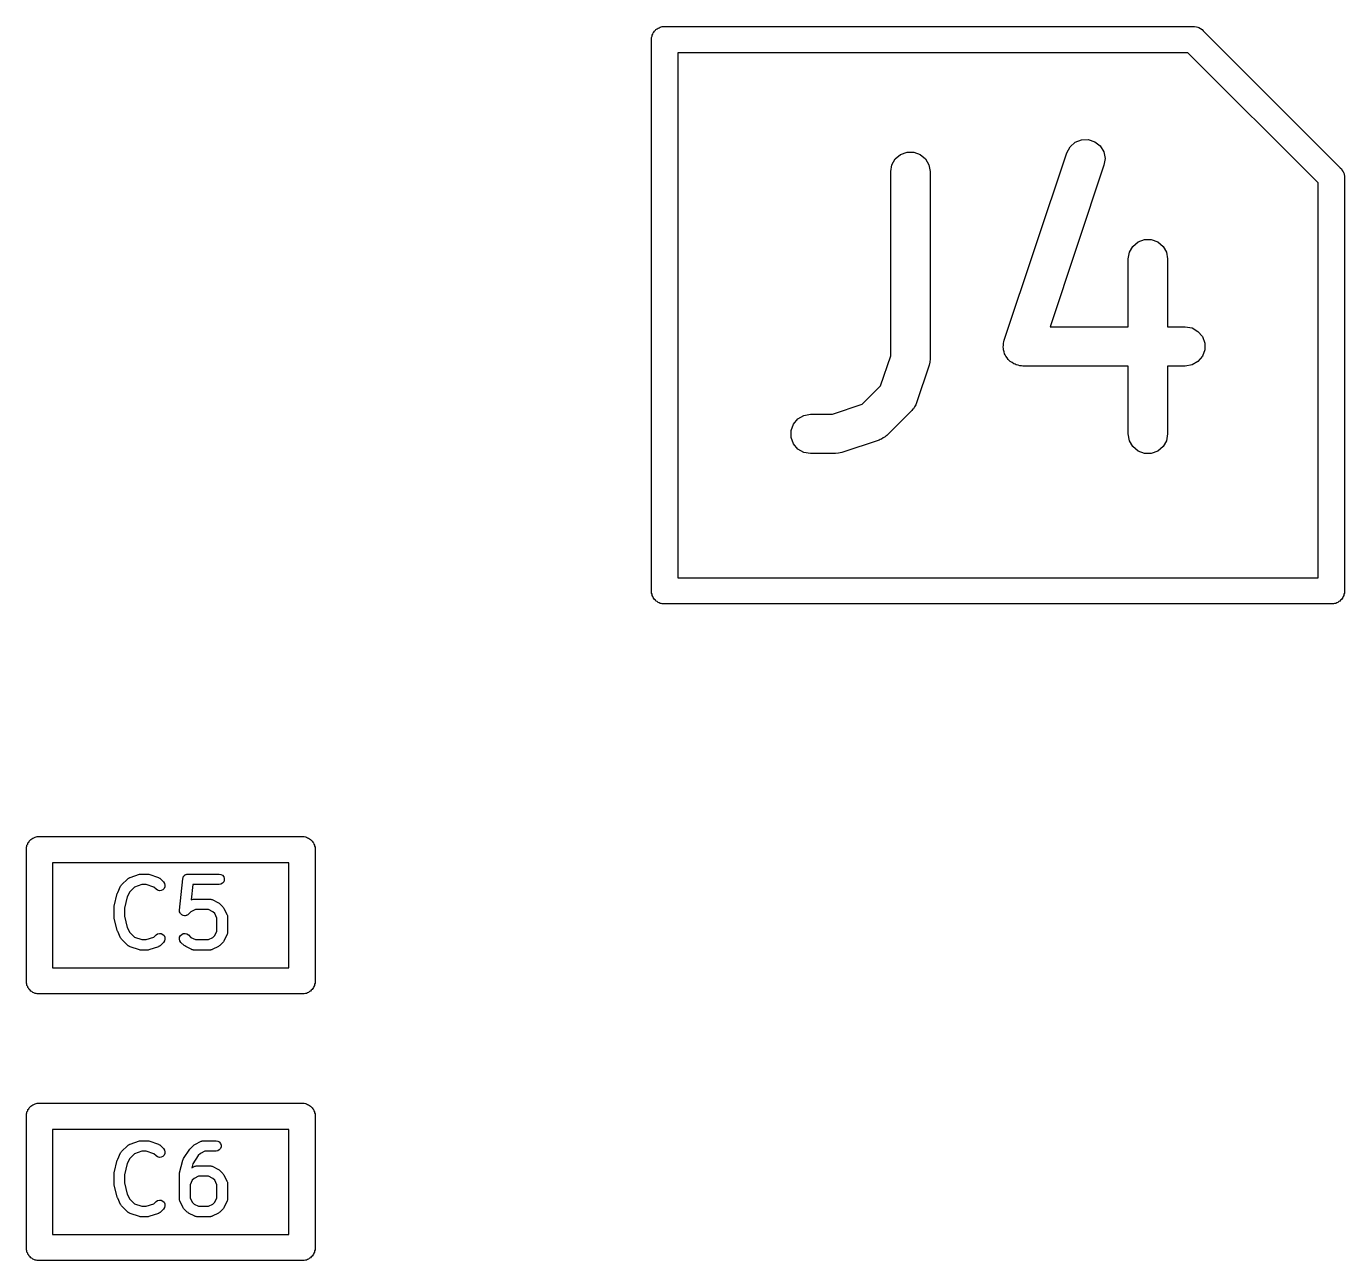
# Model space of a CAD drawing. Extents: x 10 to 287, y -200 to -10.
# Drawn here: x 118.6 to 123.62, y -66.59 to -61.89 of the extents above; entities that cross this region are included whole.
import ezdxf

# ---------------------------------------------------------------- set-up
doc = ezdxf.new("R2010")
doc.units = 0
doc.header["$MEASUREMENT"] = 0
doc.layers.add('BLACK', color=7, linetype='CONTINUOUS')

msp = doc.modelspace()

# ---------------------------------------------------------------- linework, layer by layer
at = {"layer": 'BLACK', "linetype": 'CONTINUOUS'}
for p, q in [((120.981, -61.9332), (120.983, -61.929)), ((120.981, -61.9508), (120.981, -61.9332)), ((120.983, -61.9246), (120.986, -61.9208)), ((120.983, -61.929), (120.983, -61.9246)), ((120.986, -61.9208), (120.987, -61.9166)), ((120.987, -61.9166), (120.99, -61.9132)), ((120.99, -61.9132), (120.992, -61.9094)), ((120.992, -61.9094), (120.996, -61.9065)), ((120.996, -61.9065), (120.998, -61.9031)), ((120.998, -61.9031), (121.002, -61.9009)), ((121.002, -61.9009), (121.006, -61.898)), ((121.006, -61.898), (121.01, -61.8965)), ((121.01, -61.8965), (121.014, -61.8943)), ((121.014, -61.8943), (121.018, -61.8935)), ((121.018, -61.8935), (121.022, -61.892)), ((121.022, -61.892), (123.044, -61.892)), ((123.044, -61.892), (123.05, -61.8914)), ((123.05, -61.8914), (123.057, -61.8931)), ((123.057, -61.8931), (123.063, -61.8943)), ((123.063, -61.8943), (123.065, -61.8954)), ((123.065, -61.8954), (123.067, -61.896)), ((123.067, -61.896), (123.073, -61.8998)), ((123.073, -61.8998), (123.079, -61.9031)), ((123.079, -61.9031), (123.083, -61.9082)), ((123.083, -61.9082), (123.605, -62.4301)), ((120.981, -64.0332), (120.981, -61.9508)), ((120.981, -61.9508), (120.981, -61.9508)), ((121.081, -61.992), (121.081, -63.992)), ((123.025, -61.992), (121.081, -61.992)), ((123.521, -62.4877), (123.025, -61.992)), ((122.576, -62.3501), (122.595, -62.3329)), ((122.595, -62.3329), (122.619, -62.3233)), ((122.619, -62.3233), (122.645, -62.3226)), ((122.645, -62.3226), (122.67, -62.3308)), ((122.67, -62.3308), (122.69, -62.347)), ((121.91, -62.3962), (121.93, -62.3794)), ((121.93, -62.3794), (121.955, -62.3705)), ((121.955, -62.3705), (121.981, -62.3705)), ((121.981, -62.3705), (122.005, -62.3794)), ((122.005, -62.3794), (122.025, -62.3962)), ((122.325, -63.0873), (122.563, -62.373)), ((122.563, -62.373), (122.576, -62.3501)), ((122.69, -62.347), (122.704, -62.3692)), ((122.704, -62.3692), (122.709, -62.3947)), ((121.893, -62.4444), (121.897, -62.4187)), ((121.897, -62.4187), (121.91, -62.3962)), ((122.025, -62.3962), (122.038, -62.4187)), ((122.038, -62.4187), (122.043, -62.4444)), ((122.705, -62.4205), (122.5, -63.036)), ((122.709, -62.3947), (122.705, -62.4205)), ((123.605, -62.4301), (123.61, -62.4344)), ((123.61, -62.4344), (123.613, -62.4401)), ((121.893, -63.1465), (121.893, -62.4444)), ((122.043, -62.4444), (122.043, -63.1587)), ((123.613, -62.4401), (123.617, -62.4455)), ((123.617, -62.4455), (123.618, -62.4477)), ((123.618, -62.4477), (123.619, -62.4496)), ((123.619, -62.4496), (123.62, -62.4562)), ((123.62, -62.4562), (123.622, -62.4626)), ((123.622, -62.4626), (123.621, -62.4692)), ((123.621, -62.4692), (123.621, -64.0508)), ((123.521, -63.992), (123.521, -62.4877)), ((122.802, -62.7521), (122.815, -62.7295)), ((122.815, -62.7295), (122.835, -62.7128)), ((122.835, -62.7128), (122.859, -62.7039)), ((122.859, -62.7039), (122.885, -62.7039)), ((122.885, -62.7039), (122.91, -62.7128)), ((122.91, -62.7128), (122.93, -62.7295)), ((122.93, -62.7295), (122.943, -62.7521)), ((122.797, -62.7777), (122.802, -62.7521)), ((122.797, -63.036), (122.797, -62.7777)), ((122.943, -62.7521), (122.947, -62.7777)), ((122.947, -62.7777), (122.947, -63.036)), ((122.5, -63.036), (122.797, -63.036)), ((122.947, -63.036), (123.015, -63.036)), ((123.015, -63.036), (123.041, -63.0406)), ((122.324, -63.0928), (122.325, -63.0873)), ((123.041, -63.0406), (123.063, -63.0536)), ((123.063, -63.0536), (123.08, -63.0735)), ((123.08, -63.0735), (123.089, -63.098)), ((122.321, -63.1131), (122.322, -63.1056)), ((122.322, -63.1185), (122.321, -63.1131)), ((122.322, -63.098), (122.324, -63.0928)), ((122.322, -63.1056), (122.322, -63.098)), ((122.322, -63.1241), (122.322, -63.1185)), ((122.325, -63.1312), (122.322, -63.1241)), ((122.326, -63.1386), (122.325, -63.1312)), ((122.329, -63.1433), (122.326, -63.1386)), ((123.089, -63.1241), (123.08, -63.1485)), ((123.089, -63.098), (123.089, -63.1241)), ((121.854, -63.261), (121.893, -63.1465)), ((122.039, -63.1824), (121.991, -63.3252)), ((122.041, -63.1705), (122.039, -63.1824)), ((122.043, -63.1587), (122.041, -63.1705)), ((122.331, -63.1485), (122.329, -63.1433)), ((122.336, -63.1544), (122.331, -63.1485)), ((122.34, -63.1608), (122.336, -63.1544)), ((122.344, -63.1643), (122.34, -63.1608)), ((122.348, -63.1685), (122.344, -63.1643)), ((122.355, -63.1723), (122.348, -63.1685)), ((122.361, -63.177), (122.355, -63.1723)), ((122.366, -63.1788), (122.361, -63.177)), ((122.371, -63.1815), (122.366, -63.1788)), ((122.378, -63.1828), (122.371, -63.1815)), ((122.385, -63.1852), (122.378, -63.1828)), ((122.391, -63.1851), (122.385, -63.1852)), ((122.396, -63.186), (122.391, -63.1851)), ((122.797, -63.186), (122.396, -63.186)), ((122.797, -63.4444), (122.797, -63.186)), ((123.015, -63.186), (122.947, -63.186)), ((122.947, -63.186), (122.947, -63.4444)), ((123.041, -63.1815), (123.015, -63.186)), ((123.063, -63.1685), (123.041, -63.1815)), ((123.08, -63.1485), (123.063, -63.1685)), ((121.784, -63.3312), (121.854, -63.261)), ((121.67, -63.3694), (121.784, -63.3312)), ((121.988, -63.3332), (121.983, -63.3404)), ((121.989, -63.329), (121.988, -63.3332)), ((121.991, -63.3252), (121.989, -63.329)), ((121.522, -63.4069), (121.539, -63.3869)), ((121.539, -63.3869), (121.561, -63.3739)), ((121.561, -63.3739), (121.587, -63.3694)), ((121.587, -63.3694), (121.67, -63.3694)), ((121.973, -63.3546), (121.878, -63.4498)), ((121.976, -63.351), (121.973, -63.3546)), ((121.979, -63.3481), (121.976, -63.351)), ((121.983, -63.3404), (121.979, -63.3481)), ((121.513, -63.4314), (121.522, -63.4069)), ((121.513, -63.4574), (121.513, -63.4314)), ((121.522, -63.4819), (121.513, -63.4574)), ((121.539, -63.5018), (121.522, -63.4819)), ((121.849, -63.4679), (121.706, -63.5155)), ((121.852, -63.4659), (121.849, -63.4679)), ((121.857, -63.4647), (121.852, -63.4659)), ((121.864, -63.4597), (121.857, -63.4647)), ((121.871, -63.4555), (121.864, -63.4597)), ((121.874, -63.4523), (121.871, -63.4555)), ((121.878, -63.4498), (121.874, -63.4523)), ((122.802, -63.47), (122.797, -63.4444)), ((122.815, -63.4926), (122.802, -63.47)), ((122.943, -63.47), (122.93, -63.4926)), ((122.947, -63.4444), (122.943, -63.47)), ((121.561, -63.5149), (121.539, -63.5018)), ((121.587, -63.5194), (121.561, -63.5149)), ((121.682, -63.5194), (121.587, -63.5194)), ((121.694, -63.5173), (121.682, -63.5194)), ((121.706, -63.5155), (121.694, -63.5173)), ((122.835, -63.5093), (122.815, -63.4926)), ((122.859, -63.5182), (122.835, -63.5093)), ((122.885, -63.5182), (122.859, -63.5182)), ((122.91, -63.5093), (122.885, -63.5182)), ((122.93, -63.4926), (122.91, -63.5093)), ((121.081, -63.992), (123.521, -63.992)), ((120.981, -64.0508), (120.981, -64.0332)), ((120.983, -64.055), (120.981, -64.0508)), ((120.983, -64.0594), (120.983, -64.055)), ((120.986, -64.0632), (120.983, -64.0594)), ((120.987, -64.0674), (120.986, -64.0632)), ((120.99, -64.0708), (120.987, -64.0674)), ((120.992, -64.0746), (120.99, -64.0708)), ((120.996, -64.0775), (120.992, -64.0746)), ((120.998, -64.0809), (120.996, -64.0775)), ((121.002, -64.0831), (120.998, -64.0809)), ((121.006, -64.086), (121.002, -64.0831)), ((121.01, -64.0875), (121.006, -64.086)), ((121.014, -64.0897), (121.01, -64.0875)), ((121.018, -64.0905), (121.014, -64.0897)), ((121.022, -64.092), (121.018, -64.0905)), ((123.58, -64.092), (121.022, -64.092)), ((123.584, -64.0905), (123.58, -64.092)), ((123.588, -64.0897), (123.584, -64.0905)), ((123.592, -64.0875), (123.588, -64.0897)), ((123.596, -64.086), (123.592, -64.0875)), ((123.6, -64.0831), (123.596, -64.086)), ((123.604, -64.0809), (123.6, -64.0831)), ((123.606, -64.0775), (123.604, -64.0809)), ((123.61, -64.0746), (123.606, -64.0775)), ((123.612, -64.0708), (123.61, -64.0746)), ((123.615, -64.0674), (123.612, -64.0708)), ((123.616, -64.0632), (123.615, -64.0674)), ((123.619, -64.0594), (123.616, -64.0632)), ((123.621, -64.0508), (123.619, -64.055)), ((123.619, -64.055), (123.619, -64.0594)), ((118.608, -64.9992), (118.61, -64.9954)), ((118.61, -64.9954), (118.614, -64.9925)), ((118.614, -64.9925), (118.616, -64.9891)), ((118.616, -64.9891), (118.62, -64.9869)), ((118.62, -64.9869), (118.624, -64.984)), ((118.624, -64.984), (118.628, -64.9825)), ((118.628, -64.9825), (118.632, -64.9803)), ((118.632, -64.9803), (118.636, -64.9795)), ((118.636, -64.9795), (118.64, -64.978)), ((118.64, -64.978), (119.658, -64.978)), ((119.658, -64.978), (119.662, -64.9795)), ((119.662, -64.9795), (119.666, -64.9803)), ((119.666, -64.9803), (119.67, -64.9825)), ((119.67, -64.9825), (119.674, -64.984)), ((119.674, -64.984), (119.678, -64.9869)), ((119.678, -64.9869), (119.682, -64.9891)), ((119.682, -64.9891), (119.684, -64.9925)), ((119.684, -64.9925), (119.688, -64.9954)), ((119.688, -64.9954), (119.69, -64.9992)), ((118.599, -65.0192), (118.601, -65.015)), ((118.599, -65.0368), (118.599, -65.0192)), ((118.599, -65.5192), (118.599, -65.0368)), ((118.599, -65.0368), (118.599, -65.0368)), ((118.601, -65.0106), (118.604, -65.0068)), ((118.601, -65.015), (118.601, -65.0106)), ((118.604, -65.0068), (118.605, -65.0026)), ((118.605, -65.0026), (118.608, -64.9992)), ((119.69, -64.9992), (119.693, -65.0026)), ((119.693, -65.0026), (119.694, -65.0068)), ((119.694, -65.0068), (119.697, -65.0106)), ((119.697, -65.0106), (119.697, -65.015)), ((119.697, -65.015), (119.699, -65.0192)), ((119.699, -65.0192), (119.699, -65.5368)), ((118.699, -65.078), (118.699, -65.478)), ((119.599, -65.078), (118.699, -65.078)), ((119.599, -65.478), (119.599, -65.078)), ((118.962, -65.1627), (118.986, -65.1389)), ((118.986, -65.1389), (118.987, -65.1382)), ((118.987, -65.1382), (118.988, -65.1373)), ((118.988, -65.1373), (118.99, -65.1362)), ((118.99, -65.1362), (118.992, -65.1349)), ((118.992, -65.1349), (118.993, -65.1346)), ((118.993, -65.1346), (118.994, -65.134)), ((118.994, -65.134), (119.03, -65.1221)), ((119.03, -65.1221), (119.033, -65.1216)), ((119.033, -65.1216), (119.036, -65.1211)), ((119.036, -65.1211), (119.06, -65.1211)), ((119.06, -65.1211), (119.063, -65.1216)), ((119.063, -65.1216), (119.066, -65.1221)), ((119.066, -65.1221), (119.102, -65.134)), ((119.102, -65.134), (119.103, -65.1346)), ((119.103, -65.1346), (119.104, -65.1349)), ((119.104, -65.1349), (119.106, -65.1362)), ((119.106, -65.1362), (119.108, -65.1373)), ((119.108, -65.1373), (119.109, -65.1382)), ((119.109, -65.1382), (119.11, -65.1389)), ((119.11, -65.1389), (119.121, -65.1508)), ((119.183, -65.2582), (119.195, -65.1391)), ((119.195, -65.1376), (119.196, -65.1351)), ((119.195, -65.1384), (119.195, -65.1376)), ((119.195, -65.1391), (119.195, -65.1384)), ((119.196, -65.1324), (119.197, -65.1318)), ((119.196, -65.1351), (119.196, -65.1324)), ((119.197, -65.1311), (119.199, -65.129)), ((119.197, -65.1318), (119.197, -65.1311)), ((119.199, -65.129), (119.201, -65.1268)), ((119.201, -65.1264), (119.202, -65.1258)), ((119.201, -65.1268), (119.201, -65.1264)), ((119.202, -65.1258), (119.204, -65.1244)), ((119.204, -65.1244), (119.206, -65.1229)), ((119.206, -65.1229), (119.207, -65.1227)), ((119.207, -65.1227), (119.208, -65.1223)), ((119.208, -65.1223), (119.21, -65.1218)), ((119.21, -65.1218), (119.213, -65.1212)), ((119.213, -65.1212), (119.214, -65.1212)), ((119.214, -65.1212), (119.214, -65.1211)), ((119.214, -65.1211), (119.334, -65.1211)), ((119.334, -65.1211), (119.34, -65.1223)), ((119.34, -65.1223), (119.346, -65.1258)), ((119.346, -65.1258), (119.351, -65.1311)), ((119.351, -65.1311), (119.353, -65.1376)), ((119.353, -65.1446), (119.351, -65.1511)), ((119.353, -65.1376), (119.353, -65.1446)), ((118.933, -65.2434), (118.945, -65.1958)), ((118.945, -65.1958), (118.946, -65.1938)), ((118.946, -65.1938), (118.947, -65.1917)), ((118.947, -65.1917), (118.958, -65.1679)), ((118.958, -65.1679), (118.96, -65.1653)), ((118.96, -65.1653), (118.962, -65.1627)), ((118.993, -65.1887), (118.983, -65.2076)), ((119.011, -65.1705), (118.993, -65.1887)), ((119.039, -65.1611), (119.011, -65.1705)), ((119.056, -65.1611), (119.039, -65.1611)), ((119.085, -65.1705), (119.056, -65.1611)), ((119.093, -65.179), (119.085, -65.1705)), ((119.099, -65.183), (119.093, -65.179)), ((119.106, -65.1848), (119.099, -65.183)), ((119.113, -65.1842), (119.106, -65.1848)), ((119.119, -65.1813), (119.113, -65.1842)), ((119.124, -65.1764), (119.119, -65.1813)), ((119.121, -65.1508), (119.125, -65.1565)), ((119.127, -65.1701), (119.124, -65.1764)), ((119.125, -65.1565), (119.127, -65.1632)), ((119.127, -65.1632), (119.127, -65.1701)), ((119.233, -65.1611), (119.227, -65.2198)), ((119.334, -65.1611), (119.233, -65.1611)), ((119.34, -65.1599), (119.334, -65.1611)), ((119.346, -65.1564), (119.34, -65.1599)), ((119.351, -65.1511), (119.346, -65.1564)), ((118.933, -65.2458), (118.933, -65.2434)), ((118.933, -65.2482), (118.933, -65.2458)), ((118.933, -65.284), (118.933, -65.2482)), ((118.983, -65.2076), (118.973, -65.2507)), ((119.227, -65.2198), (119.229, -65.2184)), ((119.229, -65.2184), (119.23, -65.2181)), ((119.23, -65.2181), (119.231, -65.2175)), ((119.231, -65.2175), (119.234, -65.2171)), ((119.234, -65.2171), (119.236, -65.2165)), ((119.236, -65.2165), (119.237, -65.2165)), ((119.237, -65.2165), (119.238, -65.2163)), ((119.238, -65.2163), (119.298, -65.2163)), ((119.298, -65.2163), (119.299, -65.2165)), ((119.299, -65.2165), (119.3, -65.2165)), ((119.3, -65.2165), (119.302, -65.2171)), ((119.302, -65.2171), (119.305, -65.2175)), ((119.305, -65.2175), (119.306, -65.2181)), ((119.306, -65.2181), (119.307, -65.2184)), ((119.307, -65.2184), (119.331, -65.2303)), ((119.331, -65.2303), (119.333, -65.2323)), ((119.333, -65.2323), (119.336, -65.2341)), ((119.336, -65.2341), (119.348, -65.246)), ((119.348, -65.246), (119.349, -65.2486)), ((119.349, -65.2486), (119.351, -65.2512)), ((118.933, -65.2864), (118.933, -65.284)), ((118.933, -65.2888), (118.933, -65.2864)), ((118.945, -65.3364), (118.933, -65.2888)), ((118.973, -65.2507), (118.973, -65.2815)), ((118.973, -65.2815), (118.983, -65.3246)), ((119.183, -65.2583), (119.183, -65.2582)), ((119.183, -65.2584), (119.183, -65.2583)), ((119.183, -65.2618), (119.183, -65.2584)), ((119.183, -65.2651), (119.183, -65.2618)), ((119.183, -65.2652), (119.183, -65.2651)), ((119.183, -65.2653), (119.183, -65.2652)), ((119.185, -65.2684), (119.183, -65.2653)), ((119.186, -65.2714), (119.185, -65.2684)), ((119.186, -65.2715), (119.186, -65.2714)), ((119.186, -65.2716), (119.186, -65.2715)), ((119.189, -65.2739), (119.186, -65.2716)), ((119.191, -65.2764), (119.189, -65.2739)), ((119.191, -65.2765), (119.191, -65.2764)), ((119.191, -65.2764), (119.191, -65.2764)), ((119.194, -65.2779), (119.191, -65.2765)), ((119.197, -65.2794), (119.194, -65.2779)), ((119.197, -65.2795), (119.197, -65.2794)), ((119.197, -65.2794), (119.197, -65.2794)), ((119.201, -65.2798), (119.197, -65.2795)), ((119.204, -65.2801), (119.201, -65.2798)), ((119.208, -65.2792), (119.204, -65.2801)), ((119.204, -65.2801), (119.204, -65.2801)), ((119.204, -65.2801), (119.204, -65.2801)), ((119.211, -65.2784), (119.208, -65.2792)), ((119.214, -65.2764), (119.211, -65.2783)), ((119.211, -65.2783), (119.211, -65.2783)), ((119.211, -65.2783), (119.211, -65.2784)), ((119.217, -65.2745), (119.214, -65.2764)), ((119.226, -65.2647), (119.217, -65.2743)), ((119.217, -65.2743), (119.217, -65.2744)), ((119.217, -65.2744), (119.217, -65.2745)), ((119.243, -65.2563), (119.226, -65.2647)), ((119.293, -65.2563), (119.243, -65.2563)), ((119.31, -65.2647), (119.293, -65.2563)), ((119.317, -65.272), (119.31, -65.2647)), ((119.325, -65.2887), (119.317, -65.272)), ((119.325, -65.3388), (119.325, -65.2887)), ((119.351, -65.2512), (119.363, -65.275)), ((119.363, -65.275), (119.364, -65.2761)), ((119.364, -65.2761), (119.364, -65.2771)), ((119.364, -65.2771), (119.365, -65.2794)), ((119.365, -65.2794), (119.365, -65.2817)), ((119.365, -65.2817), (119.365, -65.2828)), ((119.365, -65.2828), (119.365, -65.284)), ((119.365, -65.284), (119.365, -65.3435)), ((118.946, -65.3384), (118.945, -65.3364)), ((118.947, -65.3405), (118.946, -65.3384)), ((118.958, -65.3643), (118.947, -65.3405)), ((118.983, -65.3246), (118.993, -65.3435)), ((118.993, -65.3435), (119.011, -65.3617)), ((119.093, -65.3531), (119.099, -65.3492)), ((119.099, -65.3492), (119.106, -65.3474)), ((119.106, -65.3474), (119.113, -65.348)), ((119.113, -65.348), (119.119, -65.3509)), ((119.191, -65.3509), (119.197, -65.348)), ((119.197, -65.348), (119.204, -65.3474)), ((119.204, -65.3474), (119.211, -65.3492)), ((119.211, -65.3492), (119.217, -65.3531)), ((119.317, -65.3554), (119.325, -65.3388)), ((119.365, -65.348), (119.364, -65.3503)), ((119.365, -65.3435), (119.365, -65.3446)), ((119.365, -65.3446), (119.365, -65.3458)), ((119.365, -65.3458), (119.365, -65.348)), ((118.96, -65.3669), (118.958, -65.3643)), ((118.962, -65.3695), (118.96, -65.3669)), ((118.986, -65.3933), (118.962, -65.3695)), ((118.987, -65.394), (118.986, -65.3933)), ((118.988, -65.3949), (118.987, -65.394)), ((118.99, -65.396), (118.988, -65.3949)), ((118.992, -65.3973), (118.99, -65.396)), ((118.993, -65.3976), (118.992, -65.3973)), ((118.994, -65.3982), (118.993, -65.3976)), ((119.03, -65.4101), (118.994, -65.3982)), ((119.011, -65.3617), (119.039, -65.3711)), ((119.039, -65.3711), (119.056, -65.3711)), ((119.056, -65.3711), (119.085, -65.3617)), ((119.102, -65.3982), (119.066, -65.4101)), ((119.085, -65.3617), (119.093, -65.3531)), ((119.103, -65.3976), (119.102, -65.3982)), ((119.104, -65.3973), (119.103, -65.3976)), ((119.106, -65.396), (119.104, -65.3973)), ((119.108, -65.3949), (119.106, -65.396)), ((119.109, -65.394), (119.108, -65.3949)), ((119.11, -65.3933), (119.109, -65.394)), ((119.121, -65.3814), (119.11, -65.3933)), ((119.119, -65.3509), (119.124, -65.3558)), ((119.125, -65.3757), (119.121, -65.3814)), ((119.124, -65.3558), (119.127, -65.3621)), ((119.127, -65.369), (119.125, -65.3757)), ((119.127, -65.3621), (119.127, -65.369)), ((119.183, -65.3621), (119.186, -65.3558)), ((119.183, -65.369), (119.183, -65.3621)), ((119.184, -65.3757), (119.183, -65.369)), ((119.188, -65.3814), (119.184, -65.3757)), ((119.186, -65.3558), (119.191, -65.3509)), ((119.2, -65.3933), (119.188, -65.3814)), ((119.203, -65.3952), (119.2, -65.3933)), ((119.206, -65.3971), (119.203, -65.3952)), ((119.229, -65.409), (119.206, -65.3971)), ((119.217, -65.3531), (119.226, -65.3628)), ((119.226, -65.3628), (119.243, -65.3711)), ((119.243, -65.3711), (119.293, -65.3711)), ((119.293, -65.3711), (119.31, -65.3628)), ((119.331, -65.3971), (119.307, -65.409)), ((119.31, -65.3628), (119.317, -65.3554)), ((119.333, -65.3952), (119.331, -65.3971)), ((119.336, -65.3933), (119.333, -65.3952)), ((119.348, -65.3814), (119.336, -65.3933)), ((119.35, -65.3788), (119.348, -65.3814)), ((119.351, -65.3762), (119.35, -65.3788)), ((119.363, -65.3524), (119.351, -65.3762)), ((119.364, -65.3513), (119.363, -65.3524)), ((119.364, -65.3503), (119.364, -65.3513)), ((119.033, -65.4105), (119.03, -65.4101)), ((119.036, -65.4111), (119.033, -65.4105)), ((119.06, -65.4111), (119.036, -65.4111)), ((119.063, -65.4105), (119.06, -65.4111)), ((119.066, -65.4101), (119.063, -65.4105)), ((119.23, -65.4093), (119.229, -65.409)), ((119.231, -65.4099), (119.23, -65.4093)), ((119.234, -65.4103), (119.231, -65.4099)), ((119.236, -65.411), (119.234, -65.4103)), ((119.237, -65.4109), (119.236, -65.411)), ((119.238, -65.4111), (119.237, -65.4109)), ((119.298, -65.4111), (119.238, -65.4111)), ((119.299, -65.4109), (119.298, -65.4111)), ((119.3, -65.411), (119.299, -65.4109)), ((119.302, -65.4103), (119.3, -65.411)), ((119.305, -65.4099), (119.302, -65.4103)), ((119.306, -65.4093), (119.305, -65.4099)), ((119.307, -65.409), (119.306, -65.4093)), ((118.699, -65.478), (119.599, -65.478)), ((118.599, -65.5368), (118.599, -65.5192)), ((118.601, -65.541), (118.599, -65.5368)), ((118.601, -65.5454), (118.601, -65.541)), ((118.604, -65.5492), (118.601, -65.5454)), ((118.605, -65.5534), (118.604, -65.5492)), ((119.694, -65.5492), (119.693, -65.5534)), ((119.697, -65.5454), (119.694, -65.5492)), ((119.699, -65.5368), (119.697, -65.541)), ((119.697, -65.541), (119.697, -65.5454)), ((118.608, -65.5568), (118.605, -65.5534)), ((118.61, -65.5606), (118.608, -65.5568)), ((118.614, -65.5635), (118.61, -65.5606)), ((118.616, -65.5669), (118.614, -65.5635)), ((118.62, -65.5691), (118.616, -65.5669)), ((118.624, -65.572), (118.62, -65.5691)), ((118.628, -65.5735), (118.624, -65.572)), ((118.632, -65.5757), (118.628, -65.5735)), ((118.636, -65.5765), (118.632, -65.5757)), ((118.64, -65.578), (118.636, -65.5765)), ((119.658, -65.578), (118.64, -65.578)), ((119.662, -65.5765), (119.658, -65.578)), ((119.666, -65.5757), (119.662, -65.5765)), ((119.67, -65.5735), (119.666, -65.5757)), ((119.674, -65.572), (119.67, -65.5735)), ((119.678, -65.5691), (119.674, -65.572)), ((119.682, -65.5669), (119.678, -65.5691)), ((119.684, -65.5635), (119.682, -65.5669)), ((119.688, -65.5606), (119.684, -65.5635)), ((119.69, -65.5568), (119.688, -65.5606)), ((119.693, -65.5534), (119.69, -65.5568)), ((118.62, -66.0029), (118.624, -66)), ((118.624, -66), (118.628, -65.9985)), ((118.628, -65.9985), (118.632, -65.9963)), ((118.632, -65.9963), (118.636, -65.9955)), ((118.636, -65.9955), (118.64, -65.994)), ((118.64, -65.994), (119.658, -65.994)), ((119.658, -65.994), (119.662, -65.9955)), ((119.662, -65.9955), (119.666, -65.9963)), ((119.666, -65.9963), (119.67, -65.9985)), ((119.67, -65.9985), (119.674, -66)), ((119.674, -66), (119.678, -66.0029)), ((118.599, -66.0352), (118.601, -66.031)), ((118.599, -66.0528), (118.599, -66.0352)), ((118.601, -66.0266), (118.604, -66.0228)), ((118.601, -66.031), (118.601, -66.0266)), ((118.604, -66.0228), (118.605, -66.0186)), ((118.605, -66.0186), (118.608, -66.0152)), ((118.608, -66.0152), (118.61, -66.0114)), ((118.61, -66.0114), (118.614, -66.0085)), ((118.614, -66.0085), (118.616, -66.0051)), ((118.616, -66.0051), (118.62, -66.0029)), ((119.678, -66.0029), (119.682, -66.0051)), ((119.682, -66.0051), (119.684, -66.0085)), ((119.684, -66.0085), (119.688, -66.0114)), ((119.688, -66.0114), (119.69, -66.0152)), ((119.69, -66.0152), (119.693, -66.0186)), ((119.693, -66.0186), (119.694, -66.0228)), ((119.694, -66.0228), (119.697, -66.0266)), ((119.697, -66.0266), (119.697, -66.031)), ((119.697, -66.031), (119.699, -66.0352)), ((119.699, -66.0352), (119.699, -66.5528)), ((118.599, -66.5352), (118.599, -66.0528)), ((118.599, -66.0528), (118.599, -66.0528)), ((118.699, -66.094), (118.699, -66.494)), ((119.599, -66.094), (118.699, -66.094)), ((119.599, -66.494), (119.599, -66.094)), ((118.988, -66.1533), (118.99, -66.1522)), ((118.99, -66.1522), (118.992, -66.1509)), ((118.992, -66.1509), (118.993, -66.1506)), ((118.993, -66.1506), (118.994, -66.15)), ((118.994, -66.15), (119.03, -66.1381)), ((119.03, -66.1381), (119.033, -66.1376)), ((119.033, -66.1376), (119.036, -66.1371)), ((119.036, -66.1371), (119.06, -66.1371)), ((119.06, -66.1371), (119.063, -66.1376)), ((119.063, -66.1376), (119.066, -66.1381)), ((119.066, -66.1381), (119.102, -66.15)), ((119.102, -66.15), (119.103, -66.1506)), ((119.103, -66.1506), (119.104, -66.1509)), ((119.104, -66.1509), (119.106, -66.1522)), ((119.106, -66.1522), (119.108, -66.1533)), ((119.239, -66.153), (119.241, -66.1511)), ((119.241, -66.1511), (119.265, -66.1392)), ((119.265, -66.1392), (119.266, -66.1389)), ((119.266, -66.1389), (119.267, -66.1383)), ((119.267, -66.1383), (119.269, -66.1379)), ((119.269, -66.1379), (119.272, -66.1372)), ((119.272, -66.1372), (119.273, -66.1373)), ((119.273, -66.1373), (119.274, -66.1371)), ((119.274, -66.1371), (119.322, -66.1371)), ((119.322, -66.1371), (119.328, -66.1383)), ((119.328, -66.1383), (119.334, -66.1418)), ((119.334, -66.1418), (119.339, -66.1471)), ((119.339, -66.1471), (119.341, -66.1536)), ((118.947, -66.2077), (118.958, -66.1839)), ((118.958, -66.1839), (118.96, -66.1813)), ((118.96, -66.1813), (118.962, -66.1787)), ((118.962, -66.1787), (118.986, -66.1549)), ((118.986, -66.1549), (118.987, -66.1542)), ((118.987, -66.1542), (118.988, -66.1533)), ((119.011, -66.1865), (118.993, -66.2047)), ((119.039, -66.1771), (119.011, -66.1865)), ((119.056, -66.1771), (119.039, -66.1771)), ((119.085, -66.1865), (119.056, -66.1771)), ((119.093, -66.195), (119.085, -66.1865)), ((119.099, -66.199), (119.093, -66.195)), ((119.106, -66.2008), (119.099, -66.199)), ((119.113, -66.2002), (119.106, -66.2008)), ((119.108, -66.1533), (119.109, -66.1542)), ((119.109, -66.1542), (119.11, -66.1549)), ((119.11, -66.1549), (119.121, -66.1668)), ((119.119, -66.1973), (119.113, -66.2002)), ((119.124, -66.1924), (119.119, -66.1973)), ((119.121, -66.1668), (119.125, -66.1725)), ((119.127, -66.1861), (119.124, -66.1924)), ((119.125, -66.1725), (119.127, -66.1792)), ((119.127, -66.1792), (119.127, -66.1861)), ((119.198, -66.2055), (119.222, -66.1698)), ((119.222, -66.1698), (119.223, -66.1684)), ((119.223, -66.1684), (119.224, -66.1668)), ((119.224, -66.1668), (119.236, -66.1549)), ((119.254, -66.1936), (119.233, -66.2248)), ((119.236, -66.1549), (119.239, -66.153)), ((119.262, -66.1854), (119.254, -66.1936)), ((119.279, -66.1771), (119.262, -66.1854)), ((119.322, -66.1771), (119.279, -66.1771)), ((119.328, -66.1759), (119.322, -66.1771)), ((119.334, -66.1724), (119.328, -66.1759)), ((119.339, -66.1671), (119.334, -66.1724)), ((119.341, -66.1606), (119.339, -66.1671)), ((119.341, -66.1536), (119.341, -66.1606)), ((118.933, -66.2594), (118.945, -66.2118)), ((118.945, -66.2118), (118.946, -66.2098)), ((118.946, -66.2098), (118.947, -66.2077)), ((118.983, -66.2236), (118.973, -66.2667)), ((118.993, -66.2047), (118.983, -66.2236)), ((119.183, -66.2594), (119.195, -66.2118)), ((119.195, -66.2118), (119.196, -66.2086)), ((119.196, -66.2086), (119.198, -66.2055)), ((119.233, -66.2248), (119.229, -66.2405)), ((119.229, -66.2405), (119.241, -66.2344)), ((119.241, -66.2344), (119.242, -66.2341)), ((119.242, -66.2341), (119.243, -66.2335)), ((119.243, -66.2335), (119.246, -66.2331)), ((119.246, -66.2331), (119.248, -66.2325)), ((119.248, -66.2325), (119.249, -66.2325)), ((119.249, -66.2325), (119.25, -66.2323)), ((119.25, -66.2323), (119.298, -66.2323)), ((119.298, -66.2323), (119.299, -66.2325)), ((119.299, -66.2325), (119.3, -66.2325)), ((119.3, -66.2325), (119.302, -66.2331)), ((119.302, -66.2331), (119.305, -66.2335)), ((119.305, -66.2335), (119.306, -66.2341)), ((119.306, -66.2341), (119.307, -66.2344)), ((119.307, -66.2344), (119.331, -66.2463)), ((119.331, -66.2463), (119.333, -66.2483)), ((119.333, -66.2483), (119.336, -66.2501)), ((119.336, -66.2501), (119.348, -66.262)), ((118.933, -66.2618), (118.933, -66.2594)), ((118.933, -66.2642), (118.933, -66.2618)), ((118.933, -66.3), (118.933, -66.2642)), ((118.933, -66.3024), (118.933, -66.3)), ((118.933, -66.3048), (118.933, -66.3024)), ((118.973, -66.2667), (118.973, -66.2975)), ((118.973, -66.2975), (118.983, -66.3406)), ((119.183, -66.2618), (119.183, -66.2594)), ((119.183, -66.2642), (119.183, -66.2618)), ((119.183, -66.3595), (119.183, -66.2642)), ((119.231, -66.288), (119.223, -66.3047)), ((119.238, -66.2807), (119.231, -66.288)), ((119.255, -66.2723), (119.238, -66.2807)), ((119.293, -66.2723), (119.255, -66.2723)), ((119.31, -66.2807), (119.293, -66.2723)), ((119.317, -66.288), (119.31, -66.2807)), ((119.325, -66.3047), (119.317, -66.288)), ((119.348, -66.262), (119.349, -66.2646)), ((119.349, -66.2646), (119.351, -66.2672)), ((119.351, -66.2672), (119.363, -66.291)), ((119.363, -66.291), (119.364, -66.2921)), ((119.364, -66.2921), (119.364, -66.2931)), ((119.364, -66.2931), (119.365, -66.2954)), ((119.365, -66.2954), (119.365, -66.2977)), ((119.365, -66.2977), (119.365, -66.2988)), ((119.365, -66.2988), (119.365, -66.3)), ((119.365, -66.3), (119.365, -66.3595)), ((118.945, -66.3524), (118.933, -66.3048)), ((118.946, -66.3544), (118.945, -66.3524)), ((118.983, -66.3406), (118.993, -66.3595)), ((119.223, -66.3047), (119.223, -66.3548)), ((119.325, -66.3548), (119.325, -66.3047)), ((118.947, -66.3565), (118.946, -66.3544)), ((118.958, -66.3803), (118.947, -66.3565)), ((118.96, -66.3829), (118.958, -66.3803)), ((118.962, -66.3855), (118.96, -66.3829)), ((118.986, -66.4093), (118.962, -66.3855)), ((118.993, -66.3595), (119.011, -66.3777)), ((119.011, -66.3777), (119.039, -66.3871)), ((119.039, -66.3871), (119.056, -66.3871)), ((119.056, -66.3871), (119.085, -66.3777)), ((119.085, -66.3777), (119.093, -66.3691)), ((119.093, -66.3691), (119.099, -66.3652)), ((119.099, -66.3652), (119.106, -66.3634)), ((119.106, -66.3634), (119.113, -66.364)), ((119.121, -66.3974), (119.11, -66.4093)), ((119.113, -66.364), (119.119, -66.3669)), ((119.119, -66.3669), (119.124, -66.3718)), ((119.125, -66.3917), (119.121, -66.3974)), ((119.124, -66.3718), (119.127, -66.3781)), ((119.127, -66.385), (119.125, -66.3917)), ((119.127, -66.3781), (119.127, -66.385)), ((119.183, -66.3606), (119.183, -66.3595)), ((119.183, -66.3618), (119.183, -66.3606)), ((119.183, -66.364), (119.183, -66.3618)), ((119.184, -66.3663), (119.183, -66.364)), ((119.184, -66.3673), (119.184, -66.3663)), ((119.185, -66.3684), (119.184, -66.3673)), ((119.197, -66.3922), (119.185, -66.3684)), ((119.198, -66.3948), (119.197, -66.3922)), ((119.2, -66.3974), (119.198, -66.3948)), ((119.212, -66.4093), (119.2, -66.3974)), ((119.223, -66.3548), (119.231, -66.3714)), ((119.231, -66.3714), (119.238, -66.3788)), ((119.238, -66.3788), (119.255, -66.3871)), ((119.255, -66.3871), (119.293, -66.3871)), ((119.293, -66.3871), (119.31, -66.3788)), ((119.31, -66.3788), (119.317, -66.3714)), ((119.317, -66.3714), (119.325, -66.3548)), ((119.348, -66.3974), (119.336, -66.4093)), ((119.35, -66.3948), (119.348, -66.3974)), ((119.351, -66.3922), (119.35, -66.3948)), ((119.363, -66.3684), (119.351, -66.3922)), ((119.364, -66.3673), (119.363, -66.3684)), ((119.365, -66.364), (119.364, -66.3663)), ((119.364, -66.3663), (119.364, -66.3673)), ((119.365, -66.3595), (119.365, -66.3606)), ((119.365, -66.3606), (119.365, -66.3618)), ((119.365, -66.3618), (119.365, -66.364)), ((118.987, -66.41), (118.986, -66.4093)), ((118.988, -66.4109), (118.987, -66.41)), ((118.99, -66.412), (118.988, -66.4109)), ((118.992, -66.4133), (118.99, -66.412)), ((118.993, -66.4136), (118.992, -66.4133)), ((118.994, -66.4142), (118.993, -66.4136)), ((119.03, -66.4261), (118.994, -66.4142)), ((119.033, -66.4265), (119.03, -66.4261)), ((119.036, -66.4271), (119.033, -66.4265)), ((119.06, -66.4271), (119.036, -66.4271)), ((119.063, -66.4265), (119.06, -66.4271)), ((119.066, -66.4261), (119.063, -66.4265)), ((119.102, -66.4142), (119.066, -66.4261)), ((119.103, -66.4136), (119.102, -66.4142)), ((119.104, -66.4133), (119.103, -66.4136)), ((119.106, -66.412), (119.104, -66.4133)), ((119.108, -66.4109), (119.106, -66.412)), ((119.109, -66.41), (119.108, -66.4109)), ((119.11, -66.4093), (119.109, -66.41)), ((119.215, -66.4112), (119.212, -66.4093)), ((119.217, -66.4131), (119.215, -66.4112)), ((119.241, -66.425), (119.217, -66.4131)), ((119.242, -66.4253), (119.241, -66.425)), ((119.243, -66.4259), (119.242, -66.4253)), ((119.246, -66.4263), (119.243, -66.4259)), ((119.248, -66.427), (119.246, -66.4263)), ((119.249, -66.4269), (119.248, -66.427)), ((119.25, -66.4271), (119.249, -66.4269)), ((119.298, -66.4271), (119.25, -66.4271)), ((119.299, -66.4269), (119.298, -66.4271)), ((119.3, -66.427), (119.299, -66.4269)), ((119.302, -66.4263), (119.3, -66.427)), ((119.305, -66.4259), (119.302, -66.4263)), ((119.306, -66.4253), (119.305, -66.4259)), ((119.307, -66.425), (119.306, -66.4253)), ((119.331, -66.4131), (119.307, -66.425)), ((119.333, -66.4112), (119.331, -66.4131)), ((119.336, -66.4093), (119.333, -66.4112)), ((118.699, -66.494), (119.599, -66.494)), ((118.599, -66.5528), (118.599, -66.5352)), ((118.601, -66.557), (118.599, -66.5528)), ((119.699, -66.5528), (119.697, -66.557)), ((118.601, -66.5614), (118.601, -66.557)), ((118.604, -66.5652), (118.601, -66.5614)), ((118.605, -66.5694), (118.604, -66.5652)), ((118.608, -66.5728), (118.605, -66.5694)), ((118.61, -66.5766), (118.608, -66.5728)), ((118.614, -66.5795), (118.61, -66.5766)), ((118.616, -66.5829), (118.614, -66.5795)), ((118.62, -66.5851), (118.616, -66.5829)), ((118.624, -66.588), (118.62, -66.5851)), ((118.628, -66.5895), (118.624, -66.588)), ((118.632, -66.5917), (118.628, -66.5895)), ((118.636, -66.5925), (118.632, -66.5917)), ((118.64, -66.594), (118.636, -66.5925)), ((119.658, -66.594), (118.64, -66.594)), ((119.662, -66.5925), (119.658, -66.594)), ((119.666, -66.5917), (119.662, -66.5925)), ((119.67, -66.5895), (119.666, -66.5917)), ((119.674, -66.588), (119.67, -66.5895)), ((119.678, -66.5851), (119.674, -66.588)), ((119.682, -66.5829), (119.678, -66.5851)), ((119.684, -66.5795), (119.682, -66.5829)), ((119.688, -66.5766), (119.684, -66.5795)), ((119.69, -66.5728), (119.688, -66.5766)), ((119.693, -66.5694), (119.69, -66.5728)), ((119.694, -66.5652), (119.693, -66.5694)), ((119.697, -66.5614), (119.694, -66.5652)), ((119.697, -66.557), (119.697, -66.5614))]:
    msp.add_line(p, q, dxfattribs=at)

doc.saveas('drawing.dxf')
